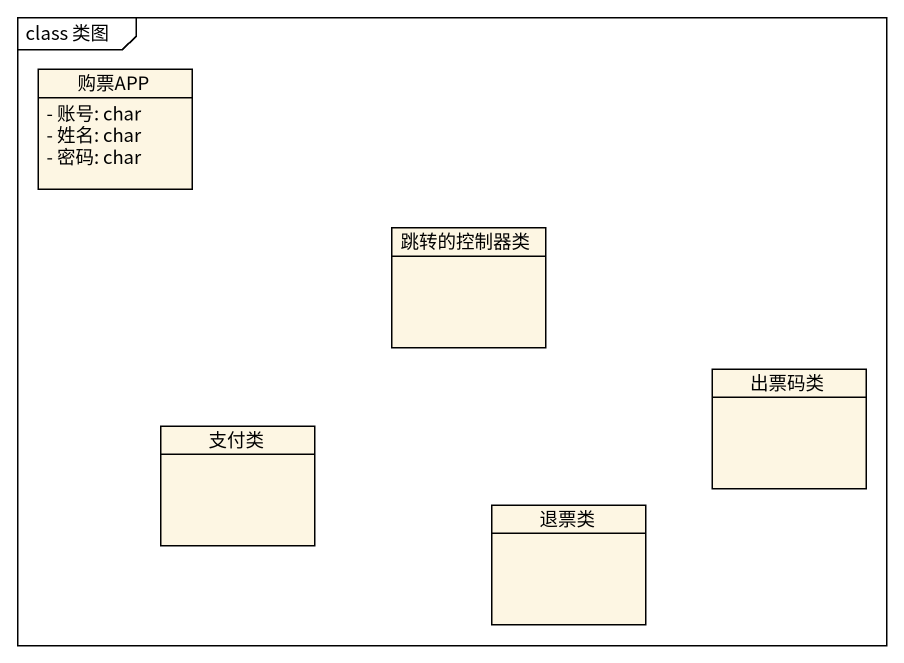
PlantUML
@startuml
mainframe class 类图
hide circle
hide empty members
skinparam classAttributeIconSize 0
class 购票APP {
  - 账号: char
  - 姓名: char
  - 密码: char
}
class 跳转的控制器类
class 出票码类
class 支付类
class 退票类
@enduml
